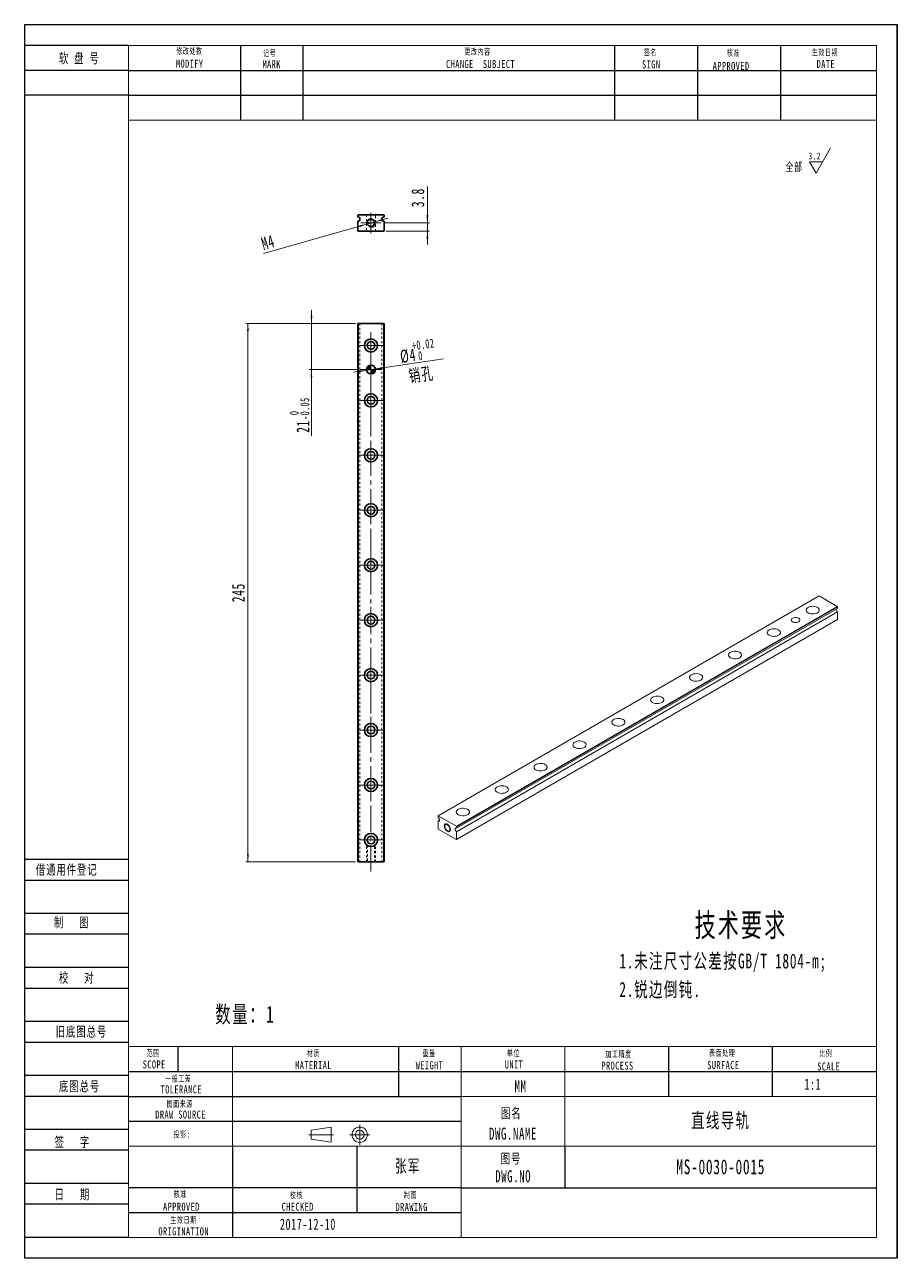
# Model space of a CAD drawing. Header units: millimetres. Extents: x 1333 to 6759, y -11 to 566.
# Drawn here: x 4533 to 4930, y -7 to 554 of the extents above; entities that cross this region are included whole.
import ezdxf

# ---------------------------------------------------------------- set-up
doc = ezdxf.new("R2010")
doc.units = ezdxf.units.MM
for name, pattern in [('AD_LTYPE3 0 mm', [16, 11, -1, 1, -1, 1, -1]), ('AD_LTYPE6 0 mm', [12, 1, -1, 1, -1, 1, -1, 1, -1, 1, -1, 1, -1]), ('点画线', [18, 12, -2, 2, -2]), ('虚线', [2, 1, -1])]:
    doc.linetypes.add(name, pattern=pattern)
doc.layers.get('0').update_dxf_attribs({"lineweight": 35})
for name, color, linetype, lineweight in [('ACAD0', 7, 'Continuous', 0), ('ACADA-定位3-标高', 171, 'Continuous', 0), ('ACADA-构件3-柱砼', 9, 'Continuous', 0), ('ACADA-构件8-屋面', 7, 'Continuous', 0), ('EB0', 7, 'Continuous', 35), ('中心线层', 1, '点画线', 18), ('尺寸线层', 3, 'Continuous', 18), ('虚线层', 6, '虚线', 18)]:
    doc.layers.add(name, color=color, linetype=linetype, lineweight=lineweight)
doc.styles.add('标准', font='', dxfattribs={"width": 0.667})
doc.styles.get('标准').set_extended_font_data('宋体')
doc.dimstyles.new('标准', dxfattribs={"dimtxt": 5.779688, "dimasz": 3.5, "dimexe": 1, "dimexo": 1, "dimgap": 1.209086, "dimtad": 1, "dimdec": 1, "dimdsep": 46, "dimtxsty": '标准', "dimblk": '_CAXARROW', "dimcen": 0, "dimdle": 7, "dimazin": 2, "dimtfac": 0.707107, "dimtdec": 3, "dimtmove": 0, "dimatfit": 3, "dimfxl": 0, "dimfrac": 2, "dimtolj": 1, "dimarcsym": 0})

# ---------------------------------------------------------------- blocks, each defined once
blk = doc.blocks.new('*X119')
at = {"color": 0, "attachment_point": 1, "rotation": 8.3355, "line_spacing_factor": 1.15057, "style": '标准'}
for s, insert, char_height, width in [('\\T1.1;{\\H0.707107x;+0.02}', (6077.93, 417.08), 5.7797, 20.9352), ('\\T1.1;%%C4', (6072.43, 413.05), 5.78, 33.8105), ('\\T1.1;{\\H0.707107x;0}', (6080.76, 412.56), 5.7797, 20.9352)]:
    blk.add_mtext(s, dxfattribs=dict(at, insert=insert, char_height=char_height, width=width))
blk = doc.blocks.new('*X118')
at = {"layer": 'EB0', "linetype": 'Continuous', "lineweight": 18}
for points in [[(4692.73, 397.76), (4696.26, 397.84), (4696.13, 398.7)], [(4688.77, 397.18), (4685.37, 396.24), (4685.25, 397.11)]]:
    blk.add_hatch(color=0, dxfattribs=at).paths.add_polyline_path(points, flags=0)
at = {"layer": 'EB0', "color": 0, "linetype": 'Continuous', "lineweight": 18}
blk.add_line((4723.76, 402.31), (4682.84, 396.31), dxfattribs=at)
blk.add_blockref('*X119', (-1368.81, -6.88), dxfattribs=at)
at = {"layer": 'EB0', "color": 0, "linetype": 'Continuous', "lineweight": 18, "insert": (4713.71, 394.97), "char_height": 5.78, "width": 18.1503, "attachment_point": 5, "rotation": 8.3355, "line_spacing_factor": 1.15057, "style": '标准'}
blk.add_mtext('\\T1.1;销孔', dxfattribs=at)
blk = doc.blocks.new('_CAXARROW')
blk.add_hatch(color=0).paths.add_polyline_path([(0, 0), (-1, 0.125), (-1, -0.125)], flags=0)
blk = doc.blocks.new('*X120')
at = {"layer": '尺寸线层', "linetype": 'Continuous', "lineweight": 18}
for points in [[(4634.78, 418.47), (4635.22, 414.97), (4634.35, 414.97)], [(4634.78, 173.47), (4635.22, 176.97), (4634.35, 176.97)]]:
    blk.add_hatch(color=0, dxfattribs=at).paths.add_polyline_path(points, flags=0)
at = {"layer": '尺寸线层', "color": 0, "linetype": 'Continuous', "lineweight": 18}
for p, q in [((4683.75, 418.47), (4633.78, 418.47)), ((4634.78, 418.47), (4634.78, 173.47)), ((4683.75, 173.47), (4633.78, 173.47))]:
    blk.add_line(p, q, dxfattribs=at)
at = {"layer": '尺寸线层', "color": 0, "linetype": 'Continuous', "lineweight": 18, "insert": (4630.47, 295.97), "char_height": 5.78, "width": 12.6446, "attachment_point": 5, "rotation": 90, "line_spacing_factor": 1.15057, "style": '标准'}
blk.add_mtext('\\T1.1;245', dxfattribs=at)
blk = doc.blocks.new('*X122')
at = {"color": 0, "attachment_point": 1, "rotation": 90, "line_spacing_factor": 1.15057, "style": '标准'}
for s, insert, char_height, width in [('\\T1.1;{\\H0.707107x;-0.05}', (6027.42, 381.47), 5.7797, 20.9352), ('\\T1.1;{\\H0.707107x;0}', (6022.55, 383.66), 5.7797, 20.9352), ('\\T1.1;21', (6025.73, 375.59), 5.78, 33.5963)]:
    blk.add_mtext(s, dxfattribs=dict(at, insert=insert, char_height=char_height, width=width))
blk = doc.blocks.new('*X121')
at = {"layer": '尺寸线层', "linetype": 'Continuous', "lineweight": 18}
for points in [[(4663.66, 418.47), (4663.22, 421.97), (4664.1, 421.97)], [(4663.66, 397.47), (4663.22, 393.97), (4664.1, 393.97)]]:
    blk.add_hatch(color=0, dxfattribs=at).paths.add_polyline_path(points, flags=0)
at = {"layer": '尺寸线层', "color": 0, "linetype": 'Continuous', "lineweight": 18}
for p, q in [((4663.66, 367.34), (4663.66, 424.47)), ((4683.75, 418.47), (4662.66, 418.47)), ((4684.75, 397.47), (4662.66, 397.47))]:
    blk.add_line(p, q, dxfattribs=at)
blk.add_blockref('*X122', (-1368.81, -6.88), dxfattribs=at)
blk = doc.blocks.new('*X123')
at = {"layer": 'EB0', "linetype": 'Continuous', "lineweight": 18}
for points in [[(4692.67, 464.73), (4695.92, 466.11), (4696.16, 465.26)], [(4688.83, 463.63), (4685.34, 463.1), (4685.58, 462.26)]]:
    blk.add_hatch(color=0, dxfattribs=at).paths.add_polyline_path(points, flags=0)
at = {"layer": 'EB0', "color": 0, "linetype": 'Continuous', "lineweight": 18}
blk.add_line((4641.88, 450.29), (4698.45, 466.37), dxfattribs=at)
at = {"layer": 'EB0', "color": 0, "linetype": 'Continuous', "lineweight": 18, "insert": (4643.92, 455.34), "char_height": 5.78, "width": 10.7703, "attachment_point": 5, "rotation": 15.8731, "line_spacing_factor": 1.15057, "style": '标准'}
blk.add_mtext('\\T1.1;M4', dxfattribs=at)
blk = doc.blocks.new('*X124')
at = {"layer": '尺寸线层', "linetype": 'Continuous', "lineweight": 18}
for points in [[(4716.4, 464.18), (4715.96, 467.68), (4716.84, 467.68)], [(4716.4, 460.43), (4715.96, 456.93), (4716.84, 456.93)]]:
    blk.add_hatch(color=0, dxfattribs=at).paths.add_polyline_path(points, flags=0)
at = {"layer": '尺寸线层', "color": 0, "linetype": 'Continuous', "lineweight": 18}
for p, q in [((4716.4, 454.43), (4716.4, 480.71)), ((4696.4, 464.18), (4717.4, 464.18)), ((4697.55, 460.43), (4717.4, 460.43))]:
    blk.add_line(p, q, dxfattribs=at)
at = {"layer": '尺寸线层', "color": 0, "linetype": 'Continuous', "lineweight": 18, "insert": (4712.09, 475.69), "char_height": 5.78, "width": 12.6767, "attachment_point": 5, "rotation": 90, "line_spacing_factor": 1.15057, "style": '标准'}
blk.add_mtext('\\T1.1;3.8', dxfattribs=at)
blk = doc.blocks.new('*X246')
at = {"layer": '尺寸线层', "linetype": 'Continuous', "lineweight": 18}
for p, q in [((6.49, -1.41), (13.14, 10.09)), ((3.48, 3.82), (9.51, 3.82)), ((6.49, -1.41), (3.48, 3.82))]:
    blk.add_line(p, q, dxfattribs=at)
at = {"layer": '尺寸线层', "linetype": 'Continuous', "lineweight": 18, "line_spacing_factor": 1.15057, "style": '标准'}
for s, insert, char_height, width, attachment_point in [('\\T1.1;3.2', (8.68, 6.41), 3.116, 6.8178, 6), ('\\T1.1;全部', (-3.47, 1.27), 3.853, 17.1639, 5)]:
    blk.add_mtext(s, dxfattribs=dict(at, insert=insert, char_height=char_height, width=width, attachment_point=attachment_point))

msp = doc.modelspace()

# ---------------------------------------------------------------- hatches: boundary and pattern name
at = {"layer": 'EB0', "linetype": 'Continuous', "lineweight": 18}
h = msp.add_hatch(color=256, dxfattribs=at)
edge = h.paths.add_edge_path(flags=0)
edge.add_line((4690.75, 395.47), (4690.75, 397.47))
edge.add_line((4690.75, 397.47), (4692.75, 397.47))
edge.add_arc((4690.75, 397.47), 2, -90, 0, ccw=False)
edge = h.paths.add_edge_path(flags=0)
edge.add_arc((4690.75, 397.47), 2, 90, 180, ccw=False)
edge.add_line((4690.75, 399.47), (4690.75, 397.47))
edge.add_line((4690.75, 397.47), (4688.75, 397.47))

# ---------------------------------------------------------------- linework, layer by layer
at = {"layer": 'ACAD0', "linetype": 'Continuous', "lineweight": 0}
for p, q in [((4580.5, 2.57), (4580.5, 544.95)), ((4580.5, 544.95), (4920.67, 544.95)), ((4920.67, 544.95), (4920.67, 2.57)), ((4580.5, 510.93), (4920.67, 510.93)), ((4580.5, 89.5), (4920.67, 89.5)), ((4627.75, 44.15), (4627.75, 89.5)), ((4731.69, 2.57), (4731.69, 89.5)), ((4778.93, 44.15), (4778.93, 89.5)), ((4731.69, 66.82), (4920.67, 66.82)), ((4580.5, 44.15), (4920.67, 44.15)), ((4580.5, 2.57), (4920.67, 2.57))]:
    msp.add_line(p, q, dxfattribs=at)
at = {"layer": 'ACAD0', "color": 7, "linetype": 'Continuous', "lineweight": 15}
for p, q in [((4721.37, 194.47), (4894.61, 294.48)), ((4902.81, 289.74), (4894.61, 294.48)), ((4729.57, 189.73), (4902.81, 289.74)), ((4729.71, 189.49), (4902.96, 289.5)), ((4729.71, 188.83), (4902.96, 288.84)), ((4729.71, 187.2), (4902.96, 287.21)), ((4902.96, 289.5), (4902.81, 289.74)), ((4902.96, 288.84), (4902.96, 289.5)), ((4902.96, 283.7), (4902.96, 287.21)), ((4729.57, 183.61), (4902.81, 283.62)), ((4729.71, 183.69), (4902.96, 283.7)), ((4902.81, 283.62), (4902.96, 283.7)), ((4721.37, 194.47), (4721.23, 194.39)), ((4721.23, 194.39), (4721.23, 193.73)), ((4721.23, 192.1), (4721.94, 192.51)), ((4721.23, 192.1), (4721.23, 188.59)), ((4729.57, 189.73), (4721.37, 194.47)), ((4721.23, 188.59), (4721.37, 188.34)), ((4721.37, 188.34), (4729.57, 183.61)), ((4729.71, 189.49), (4729.57, 189.73)), ((4729.71, 188.83), (4729.71, 189.49)), ((4729.71, 183.69), (4729.71, 187.2)), ((4729.57, 183.61), (4729.71, 183.69)), ((4684.95, 173.47), (4684.75, 173.47)), ((4696.75, 173.47), (4696.55, 173.47))]:
    msp.add_line(p, q, dxfattribs=at)
for points in [[(4889.52, 286.8), (4890.09, 286.55), (4890.75, 286.37), (4891.46, 286.3), (4892.18, 286.32), (4892.87, 286.45), (4893.49, 286.66), (4894, 286.96), (4894.38, 287.32), (4894.59, 287.72), (4894.64, 288.13), (4894.51, 288.54), (4894.21, 288.92), (4893.76, 289.25), (4893.19, 289.51), (4892.53, 289.68), (4891.82, 289.76), (4891.1, 289.73), (4890.41, 289.61), (4889.79, 289.39), (4889.28, 289.1), (4888.91, 288.74), (4888.69, 288.34), (4888.65, 287.92), (4888.78, 287.51), (4889.07, 287.13), (4889.52, 286.8)], [(4885.28, 284.35), (4885.63, 284.08), (4885.83, 283.75), (4885.85, 283.41), (4885.7, 283.08), (4885.38, 282.78), (4884.93, 282.56), (4884.38, 282.42), (4883.79, 282.38), (4883.2, 282.45), (4882.68, 282.61), (4882.25, 282.85), (4881.98, 283.16), (4881.87, 283.49), (4881.93, 283.84), (4882.17, 284.15), (4882.56, 284.41), (4883.06, 284.6), (4883.64, 284.68), (4884.24, 284.67), (4884.8, 284.56), (4885.28, 284.35)], [(4871.84, 276.6), (4872.41, 276.34), (4873.07, 276.17), (4873.78, 276.09), (4874.51, 276.12), (4875.2, 276.24), (4875.81, 276.46), (4876.33, 276.75), (4876.7, 277.11), (4876.92, 277.51), (4876.96, 277.93), (4876.83, 278.34), (4876.53, 278.72), (4876.09, 279.05), (4875.52, 279.3), (4874.86, 279.48), (4874.15, 279.55), (4873.42, 279.53), (4872.73, 279.4), (4872.11, 279.19), (4871.6, 278.89), (4871.23, 278.53), (4871.01, 278.13), (4870.97, 277.72), (4871.1, 277.31), (4871.4, 276.93), (4871.84, 276.6)], [(4854.17, 266.39), (4854.73, 266.13), (4855.39, 265.96), (4856.11, 265.89), (4856.83, 265.91), (4857.52, 266.04), (4858.14, 266.25), (4858.65, 266.55), (4859.02, 266.91), (4859.24, 267.3), (4859.28, 267.72), (4859.15, 268.13), (4858.85, 268.51), (4858.41, 268.84), (4857.84, 269.1), (4857.18, 269.27), (4856.47, 269.35), (4855.75, 269.32), (4855.06, 269.2), (4854.44, 268.98), (4853.93, 268.69), (4853.55, 268.33), (4853.34, 267.93), (4853.29, 267.51), (4853.42, 267.1), (4853.72, 266.72), (4854.17, 266.39)], [(4836.49, 256.19), (4837.06, 255.93), (4837.72, 255.76), (4838.43, 255.68), (4839.15, 255.71), (4839.84, 255.83), (4840.46, 256.05), (4840.97, 256.34), (4841.34, 256.7), (4841.56, 257.1), (4841.6, 257.52), (4841.47, 257.93), (4841.18, 258.31), (4840.73, 258.64), (4840.16, 258.89), (4839.5, 259.07), (4838.79, 259.14), (4838.07, 259.12), (4837.38, 258.99), (4836.76, 258.78), (4836.25, 258.48), (4835.87, 258.12), (4835.66, 257.72), (4835.61, 257.31), (4835.74, 256.9), (4836.04, 256.52), (4836.49, 256.19)], [(4818.81, 245.98), (4819.38, 245.72), (4820.04, 245.55), (4820.75, 245.48), (4821.47, 245.5), (4822.16, 245.63), (4822.78, 245.84), (4823.29, 246.14), (4823.67, 246.5), (4823.88, 246.89), (4823.93, 247.31), (4823.8, 247.72), (4823.5, 248.1), (4823.05, 248.43), (4822.48, 248.69), (4821.82, 248.86), (4821.11, 248.94), (4820.39, 248.91), (4819.7, 248.79), (4819.08, 248.57), (4818.57, 248.27), (4818.2, 247.92), (4817.98, 247.52), (4817.94, 247.1), (4818.07, 246.69), (4818.36, 246.31), (4818.81, 245.98)], [(4801.13, 235.78), (4801.7, 235.52), (4802.36, 235.35), (4803.07, 235.27), (4803.79, 235.3), (4804.48, 235.42), (4805.1, 235.64), (4805.62, 235.93), (4805.99, 236.29), (4806.2, 236.69), (4806.25, 237.11), (4806.12, 237.52), (4805.82, 237.9), (4805.37, 238.23), (4804.81, 238.48), (4804.15, 238.66), (4803.43, 238.73), (4802.71, 238.71), (4802.02, 238.58), (4801.4, 238.37), (4800.89, 238.07), (4800.52, 237.71), (4800.3, 237.31), (4800.26, 236.9), (4800.39, 236.49), (4800.69, 236.11), (4801.13, 235.78)], [(4783.45, 225.57), (4784.02, 225.31), (4784.68, 225.14), (4785.39, 225.07), (4786.12, 225.09), (4786.81, 225.22), (4787.43, 225.43), (4787.94, 225.73), (4788.31, 226.09), (4788.53, 226.48), (4788.57, 226.9), (4788.44, 227.31), (4788.14, 227.69), (4787.7, 228.02), (4787.13, 228.28), (4786.47, 228.45), (4785.76, 228.53), (4785.04, 228.5), (4784.34, 228.38), (4783.73, 228.16), (4783.21, 227.86), (4782.84, 227.51), (4782.63, 227.11), (4782.58, 226.69), (4782.71, 226.28), (4783.01, 225.9), (4783.45, 225.57)], [(4765.78, 215.37), (4766.35, 215.11), (4767.01, 214.94), (4767.72, 214.86), (4768.44, 214.89), (4769.13, 215.01), (4769.75, 215.23), (4770.26, 215.52), (4770.63, 215.88), (4770.85, 216.28), (4770.89, 216.7), (4770.76, 217.11), (4770.47, 217.49), (4770.02, 217.82), (4769.45, 218.07), (4768.79, 218.25), (4768.08, 218.32), (4767.36, 218.3), (4766.67, 218.17), (4766.05, 217.95), (4765.54, 217.66), (4765.16, 217.3), (4764.95, 216.9), (4764.9, 216.49), (4765.03, 216.08), (4765.33, 215.7), (4765.78, 215.37)], [(4748.1, 205.16), (4748.67, 204.9), (4749.33, 204.73), (4750.04, 204.66), (4750.76, 204.68), (4751.45, 204.81), (4752.07, 205.02), (4752.58, 205.32), (4752.96, 205.68), (4753.17, 206.07), (4753.22, 206.49), (4753.08, 206.9), (4752.79, 207.28), (4752.34, 207.61), (4751.77, 207.87), (4751.11, 208.04), (4750.4, 208.12), (4749.68, 208.09), (4748.99, 207.97), (4748.37, 207.75), (4747.86, 207.45), (4747.48, 207.1), (4747.27, 206.7), (4747.23, 206.28), (4747.36, 205.87), (4747.65, 205.49), (4748.1, 205.16)], [(4730.42, 194.96), (4730.99, 194.7), (4731.65, 194.53), (4732.36, 194.45), (4733.08, 194.48), (4733.77, 194.6), (4734.39, 194.82), (4734.9, 195.11), (4735.28, 195.47), (4735.49, 195.87), (4735.54, 196.29), (4735.41, 196.7), (4735.11, 197.08), (4734.66, 197.41), (4734.09, 197.66), (4733.44, 197.83), (4732.72, 197.91), (4732, 197.88), (4731.31, 197.76), (4730.69, 197.54), (4730.18, 197.25), (4729.81, 196.89), (4729.59, 196.49), (4729.55, 196.08), (4729.68, 195.67), (4729.98, 195.29), (4730.42, 194.96)], [(4721.23, 193.73), (4721.5, 193.51), (4721.73, 193.2), (4721.88, 192.85), (4721.94, 192.51), (4721.88, 192.23), (4721.73, 192.05), (4721.5, 192), (4721.23, 192.1)], [(4726.64, 188.36), (4726.58, 188.84), (4726.39, 189.33), (4726.11, 189.8), (4725.76, 190.18), (4725.38, 190.44), (4725, 190.54), (4724.68, 190.48), (4724.45, 190.27), (4724.32, 189.92), (4724.32, 189.48), (4724.45, 188.99), (4724.68, 188.5), (4725, 188.07), (4725.38, 187.75), (4725.76, 187.57), (4726.11, 187.54), (4726.39, 187.68), (4726.58, 187.96), (4726.64, 188.36)], [(4729.71, 187.2), (4729.44, 187.42), (4729.21, 187.73), (4729.06, 188.08), (4729.01, 188.43), (4729.06, 188.71), (4729.21, 188.88), (4729.44, 188.93), (4729.71, 188.83)]]:
    msp.add_lwpolyline(points, dxfattribs=at)
at = {"layer": 'ACAD0', "color": 7, "linetype": 'Continuous', "lineweight": 0}
msp.add_lwpolyline([(4725.47, 187.4), (4724.93, 187.84), (4724.47, 188.46), (4724.17, 189.17), (4724.06, 189.85), (4724.17, 190.42), (4724.47, 190.77), (4724.93, 190.86), (4725.47, 190.67), (4726.01, 190.23), (4726.47, 189.61), (4726.78, 188.91), (4726.89, 188.22), (4726.78, 187.66), (4726.47, 187.31), (4726.01, 187.22), (4725.47, 187.4)], dxfattribs=at)
msp.add_arc((4690.75, 464.18), 2, 255, 195, dxfattribs=at)
at = {"layer": 'ACAD0', "color": 7, "linetype": 'Continuous', "lineweight": 15}
msp.add_arc((4903.73, 288.48), 1.49, 181.6006, 238.3941, dxfattribs=at)
at = {"layer": 'ACAD0', "color": 7, "linetype": 'AD_LTYPE6 0 mm', "lineweight": 0}
msp.add_open_spline([(4691.83, 462.93), (4691.77, 462.88), (4691.72, 462.84), (4691.65, 462.8)], degree=3, dxfattribs=at)
msp.add_open_spline([(4689.12, 180.96), (4689.12, 180.96), (4689.12, 180.96), (4689.28, 180.85), (4689.49, 180.75), (4689.65, 180.68), (4689.67, 180.67)], degree=3, knots=[0, 0, 0, 0, 0.1465801, 0.3481332, 0.5736007, 0.6243961, 0.6243961, 0.6243961, 0.6243961], dxfattribs=at)
at = {"layer": 'ACADA-构件3-柱砼', "linetype": 'ByBlock', "lineweight": -2, "ltscale": 0.2}
for p, q in [((4533.26, -6.88), (4533.26, 554.4)), ((4533.26, 554.4), (4930.12, 554.4)), ((4930.12, -6.88), (4930.12, 554.4)), ((4930.12, 554.4), (4930.12, -6.88)), ((4580.5, 544.95), (4533.26, 544.95)), ((4631.53, 510.93), (4631.53, 544.95)), ((4659.87, 510.93), (4659.87, 544.95)), ((4801.61, 510.93), (4801.61, 544.95)), ((4839.4, 510.93), (4839.4, 544.95)), ((4877.2, 510.93), (4877.2, 544.95)), ((4580.5, 533.61), (4533.26, 533.61)), ((4580.5, 533.61), (4920.67, 533.61)), ((4580.5, 522.27), (4533.26, 522.27)), ((4580.5, 522.27), (4920.67, 522.27)), ((4580.5, 174.54), (4533.26, 174.54)), ((4580.5, 165.09), (4533.26, 165.09)), ((4580.5, 149.98), (4533.26, 149.98)), ((4580.5, 140.53), (4533.26, 140.53)), ((4580.5, 125.41), (4533.26, 125.41)), ((4580.5, 115.96), (4533.26, 115.96)), ((4580.5, 100.84), (4533.26, 100.84)), ((4580.5, 91.39), (4533.26, 91.39)), ((4602.92, 89.52), (4602.92, 78.16)), ((4703.34, 66.82), (4703.34, 89.5)), ((4826.18, 66.82), (4826.18, 89.5)), ((4873.42, 66.82), (4873.42, 89.5)), ((4580.5, 76.27), (4533.26, 76.27)), ((4580.5, 78.16), (4920.67, 78.16)), ((4580.5, 66.82), (4533.26, 66.82)), ((4580.5, 66.82), (4731.69, 66.82)), ((4580.5, 51.71), (4533.26, 51.71)), ((4580.5, 55.49), (4731.69, 55.49)), ((4580.5, 42.26), (4533.26, 42.26)), ((4627.75, 44.15), (4627.75, 2.57)), ((4684.44, 13.91), (4684.44, 44.15)), ((4778.93, 44.15), (4778.93, 25.25)), ((4580.5, 27.14), (4533.26, 27.14)), ((4731.69, 25.25), (4580.5, 25.25)), ((4731.69, 25.25), (4920.67, 25.25)), ((4580.5, 17.69), (4533.26, 17.69)), ((4580.5, 13.91), (4731.69, 13.91)), ((4580.5, 2.57), (4533.26, 2.57)), ((4930.12, -6.88), (4533.26, -6.88))]:
    msp.add_line(p, q, dxfattribs=at)
at = {"layer": 'ACADA-构件8-屋面', "linetype": 'Continuous', "lineweight": 18}
for p, q in [((4663.52, 51.36), (4672.63, 52.87)), ((4663.52, 51.36), (4663.52, 47.4)), ((4672.63, 52.87), (4672.63, 45.9)), ((4685.63, 44.83), (4685.63, 53.93)), ((4662.46, 49.38), (4673.69, 49.38)), ((4663.52, 47.4), (4672.63, 45.9)), ((4681.08, 49.38), (4690.18, 49.38))]:
    msp.add_line(p, q, dxfattribs=at)
for radius in [3.49, 1.98]:
    msp.add_circle((4685.63, 49.38), radius, dxfattribs=at)
at = {"layer": 'EB0'}
for p, q in [((4684.95, 467.93), (4684.75, 467.73)), ((4684.75, 467.73), (4684.75, 466.93)), ((4696.55, 467.93), (4684.95, 467.93)), ((4696.75, 467.73), (4696.55, 467.93)), ((4696.75, 466.93), (4696.75, 467.73)), ((4684.75, 464.93), (4684.75, 460.63)), ((4684.75, 460.63), (4684.95, 460.43)), ((4684.95, 460.43), (4696.55, 460.43)), ((4696.55, 460.43), (4696.75, 460.63)), ((4696.75, 460.63), (4696.75, 464.93)), ((4684.75, 173.47), (4684.75, 418.47)), ((4684.95, 418.47), (4684.75, 418.47)), ((4696.55, 418.47), (4684.95, 418.47)), ((4684.95, 173.47), (4684.95, 418.47)), ((4696.55, 173.47), (4696.55, 418.47)), ((4696.75, 418.47), (4696.55, 418.47)), ((4696.75, 173.47), (4696.75, 418.47)), ((4696.55, 173.47), (4684.95, 173.47))]:
    msp.add_line(p, q, dxfattribs=at)
for centre, radius in [((4690.75, 464.18), 1.65), ((4690.75, 408.47), 3), ((4690.75, 408.47), 1.75), ((4690.75, 397.47), 2), ((4690.75, 383.47), 3), ((4690.75, 383.47), 1.75), ((4690.75, 358.47), 3), ((4690.75, 358.47), 1.75), ((4690.75, 333.47), 3), ((4690.75, 333.47), 1.75), ((4690.75, 308.47), 3), ((4690.75, 308.47), 1.75), ((4690.75, 283.47), 3), ((4690.75, 283.47), 1.75), ((4690.75, 258.47), 3), ((4690.75, 258.47), 1.75), ((4690.75, 233.47), 3), ((4690.75, 233.47), 1.75), ((4690.75, 208.47), 3), ((4690.75, 208.47), 1.75), ((4690.75, 183.47), 3), ((4690.75, 183.47), 1.75)]:
    msp.add_circle(centre, radius, dxfattribs=at)
for centre, start, end in [((4684.75, 465.93), 270, 90), ((4696.75, 465.93), 90, 270)]:
    msp.add_arc(centre, 1, start, end, dxfattribs=at)
at = {"layer": '中心线层', "linetype": '点画线', "lineweight": 18}
for p, q in [((4690.75, 459.53), (4690.75, 468.83)), ((4686.1, 464.18), (4695.4, 464.18)), ((4690.75, 402.47), (4690.75, 414.47)), ((4684.75, 408.47), (4696.75, 408.47)), ((4690.75, 392.47), (4690.75, 402.47)), ((4685.75, 397.47), (4695.75, 397.47)), ((4690.75, 169.07), (4690.75, 392.47)), ((4690.75, 377.47), (4690.75, 389.47)), ((4684.75, 383.47), (4696.75, 383.47)), ((4690.75, 352.47), (4690.75, 364.47)), ((4684.75, 358.47), (4696.75, 358.47)), ((4690.75, 327.47), (4690.75, 339.47)), ((4684.75, 333.47), (4696.75, 333.47)), ((4690.75, 302.47), (4690.75, 314.47)), ((4684.75, 308.47), (4696.75, 308.47)), ((4690.75, 277.47), (4690.75, 289.47)), ((4684.75, 283.47), (4696.75, 283.47)), ((4690.75, 252.47), (4690.75, 264.47)), ((4684.75, 258.47), (4696.75, 258.47)), ((4690.75, 227.47), (4690.75, 239.47)), ((4684.75, 233.47), (4696.75, 233.47)), ((4690.75, 202.47), (4690.75, 214.47)), ((4684.75, 208.47), (4696.75, 208.47)), ((4684.75, 183.47), (4696.75, 183.47))]:
    msp.add_line(p, q, dxfattribs=at)
at = {"layer": '虚线层', "color": 6, "linetype": '虚线', "lineweight": 18}
for p, q in [((4688.75, 467.93), (4688.75, 460.43)), ((4692.75, 460.43), (4692.75, 467.93)), ((4685.75, 173.47), (4685.75, 418.47)), ((4695.75, 418.47), (4695.75, 173.47)), ((4688.75, 173.47), (4688.75, 181.24)), ((4689.1, 180.96), (4689.1, 173.47)), ((4692.4, 173.47), (4692.4, 180.95)), ((4692.75, 173.47), (4692.75, 181.24))]:
    msp.add_line(p, q, dxfattribs=at)

# ---------------------------------------------------------------- block references
at = {"layer": 'ACAD0'}
msp.add_blockref('*X246', (4886.65, 488.21), dxfattribs=at)

# ---------------------------------------------------------------- texts
at = {"layer": 'ACADA-定位3-标高', "linetype": 'Continuous', "lineweight": 18, "line_spacing_factor": 1.15057, "style": '标准'}
for s, insert, char_height, width, attachment_point in [('\\T1.1;数量：1', (4619.88, 99.45), 7.715, 38.9526, 7), ('\\T1.1;直线导轨', (4849.8, 55.49), 6.743, 141.736, 5), ('\\T1.1;MS-0030-0015', (4849.8, 34.7), 6.743, 141.736, 5), ('\\T1.1;2017-12-10', (4649.33, 6.02), 5.0988, 39.173, 7)]:
    msp.add_mtext(s, dxfattribs=dict(at, insert=insert, char_height=char_height, width=width, attachment_point=attachment_point))
at = {"layer": 'ACADA-定位3-标高', "linetype": 'AD_LTYPE3 0 mm', "lineweight": 0, "insert": (4887.84, 69.71), "char_height": 5.097, "width": 10.8681, "attachment_point": 7, "line_spacing_factor": 1.15057, "style": '标准'}
msp.add_mtext('\\T1.1;1:1', dxfattribs=at)
at = {"layer": 'ACADA-构件8-屋面', "linetype": 'Continuous', "lineweight": 18, "line_spacing_factor": 1.15057, "style": '标准'}
for s, insert, char_height, width, attachment_point in [('\\T1.1;软 盘 号', (4548.84, 541.41), 4.5511, 24.9916, 1), ('\\T1.1;修改处数', (4608.18, 542.24), 2.913, 20.7275, 5), ('\\T1.1;记号', (4644.66, 541.24), 2.913, 14.5107, 5), ('\\T1.1;更改內容', (4739.23, 541.98), 2.913, 39.3958, 5), ('\\T1.1;签名', (4817.82, 541.64), 2.913, 14.5107, 5), ('\\T1.1;核准', (4855.55, 541.39), 2.913, 18.6593, 5), ('\\T1.1;生效日期', (4897.23, 541.64), 2.913, 16.5789, 5), ('\\T1.1;MODIFY', (4608.28, 536.61), 3.6408, 16.591, 5), ('\\T1.1;MARK', (4645.57, 536.39), 3.641, 12.4425, 5), ('\\T1.1;CHANGE  SUBJECT', (4740.58, 536.47), 3.6408, 35.2594, 5), ('\\T1.1;SIGN', (4818.21, 536.3), 3.641, 12.4425, 5), ('\\T1.1;APPROVED', (4854.52, 535.59), 3.6408, 16.591, 5), ('\\T1.1;DATE', (4897.6, 536.47), 3.641, 12.4425, 5), ('\\T1.1;借通用件登记', (4538.35, 172.23), 4.5511, 42.9407, 1), ('\\T1.1;制   图', (4546.55, 148.25), 4.5511, 24.9916, 1), ('\\T1.1;校   对', (4548.84, 123.06), 4.5511, 24.9916, 1), ('\\T1.1;旧底图总号', (4547.37, 98.54), 4.5511, 71.2879, 1), ('\\T1.1;范围', (4591.76, 86.39), 2.913, 9.1903, 5), ('\\T1.1;材质', (4664.6, 86.26), 2.913, 15.0019, 5), ('\\T1.1;重量', (4717.18, 86.28), 2.913, 16.9391, 5), ('\\T1.1;单位', (4755.56, 86.36), 2.913, 13.0647, 5), ('\\T1.1;加工精度', (4803.33, 85.88), 2.913, 18.3844, 5), ('\\T1.1;表面处理', (4850.47, 86.43), 2.913, 18.3844, 5), ('\\T1.1;比例', (4897.57, 86.31), 2.913, 16.6913, 5), ('\\T1.1;SCOPE', (4592.15, 81.3), 3.6408, 10.4963, 5), ('\\T1.1;MATERIAL', (4664.61, 81.02), 3.6408, 15.3921, 5), ('\\T1.1;WEIGHT', (4717.35, 80.94), 3.6408, 15.2903, 5), ('\\T1.1;UNIT', (4755.78, 81.28), 3.641, 11.0089, 5), ('\\T1.1;PROCESS', (4802.85, 80.75), 3.6408, 14.676, 5), ('\\T1.1;SURFACE', (4850.98, 81.01), 3.6408, 14.5742, 5), ('\\T1.1;SCALE', (4898.91, 80.39), 3.6408, 15.1339, 5), ('\\T1.1;底图总号', (4548.84, 73.68), 4.551, 24.9916, 1), ('\\T1.1;一般工差', (4603.08, 74.71), 2.913, 20.3216, 5), ('\\T1.1;   MM', (4754.67, 71.31), 5.4613, 22.3434, 5), ('\\T1.1;TOLERANCE', (4604.46, 69.94), 3.6408, 18.4486, 5), ('\\T1.1;图面来源', (4603.77, 63.27), 2.913, 24.196, 5), ('\\T1.1;图名', (4754.54, 58.95), 4.551, 13.7855, 5), ('\\T1.1;投影:', (4604.83, 49.4), 2.913, 108.913, 5), ('\\T1.1;签   字', (4546.86, 48.32), 4.5511, 24.9916, 1), ('\\T1.1;图号', (4754.41, 38.24), 4.551, 22.5029, 5), ('\\T1.1;张军', (4707.47, 34.79), 5.772, 75.5925, 5), ('\\T1.1;日   期', (4546.86, 24.5), 4.5511, 24.9916, 1), ('\\T1.1;核准', (4603.99, 22.2), 2.913, 16.9391, 5), ('\\T1.1;校核', (4656.84, 21.7), 2.913, 15.0019, 5), ('\\T1.1;制图', (4708.71, 21.82), 2.913, 18.8763, 5), ('\\T1.1;APPROVED', (4604.53, 16.58), 3.6408, 17.0202, 5), ('\\T1.1;CHECKED', (4657.42, 16.58), 3.6408, 14.676, 5), ('\\T1.1;DRAWING', (4709.22, 16.46), 3.6408, 14.1672, 5), ('\\T1.1;生效日期', (4605.52, 10.41), 2.913, 24.196, 5), ('\\T1.1;ORIGINATION', (4605.56, 5.36), 3.6408, 20.5743, 5)]:
    msp.add_mtext(s, dxfattribs=dict(at, insert=insert, char_height=char_height, width=width, attachment_point=attachment_point))
at = {"layer": '尺寸线层', "linetype": 'Continuous', "lineweight": 18, "line_spacing_factor": 1.15057, "style": '标准'}
for s, insert, char_height, width, attachment_point in [('\\T1.1;技术要求', (4837.92, 150.04), 10.537, 72.7231, 1), ('\\T1.1;1.未注尺寸公差按GB/T 1804-m;\\P2.锐边倒钝.', (4803.69, 131.76), 6.743, 128.952, 1), ('\\T1.1;DRAW SOURCE', (4604.14, 58.51), 3.6408, 47.2128, 5), ('\\T1.1;DWG.NAME', (4755.31, 49.82), 5.4613, 47.2453, 5), ('\\T1.1;DWG.NO', (4755.41, 30.45), 5.4613, 47.4484, 5)]:
    msp.add_mtext(s, dxfattribs=dict(at, insert=insert, char_height=char_height, width=width, attachment_point=attachment_point))

# ---------------------------------------------------------------- dimensions: what is measured, and where the dimension line sits
at = {"layer": '尺寸线层'}
for base, p1, p2, angle, override, picture, middle in [((4716.40194068, 464.18104654), (4696.55105569, 460.43104654), (4695.40105569, 464.18104654), 90, {"dimsah": 1, "dimtfill": 1, "dimtzin": 8}, '*X124', (4716.40194068, 475.69311154)), ((4663.66, 418.47), (4685.75, 397.47), (4684.75, 418.47), 90, {"dimsah": 1, "dimtol": 1, "dimtp": 0, "dimtm": 0.05, "dimtfill": 1, "dimtzin": 8}, '*X121', (4663.66, 376.98)), ((4634.78, 173.47), (4684.75, 418.47), (4684.75, 173.47), 270, {"dimsah": 1, "dimtfill": 1, "dimtzin": 8}, '*X120', (4634.78, 295.97))]:
    dim = msp.add_linear_dim(base=base, p1=p1, p2=p2, angle=angle, dimstyle='标准', override=override, dxfattribs=at)
    dim.commit()
    dim.dimension.update_dxf_attribs({"geometry": picture, "text_midpoint": middle})
dim = msp.add_diameter_dim_2p(p1=(4692.67, 464.73), p2=(4688.83, 463.63), text='M4', dimstyle='标准', override={"dimpost": '%%C<>', "dimsah": 1, "dimtmove": 2, "dimtfill": 1}, dxfattribs=at)
dim.commit()
dim.dimension.update_dxf_attribs({"geometry": '*X123', "text_midpoint": (4645.1, 451.2), "dimtype": 163})
dim = msp.add_diameter_dim_2p(p1=(4688.77, 397.18), p2=(4692.73, 397.76), dimstyle='标准', override={"dimpost": '%%C<>\\X销孔', "dimsah": 1, "dimtol": 1, "dimtp": 0.02, "dimtm": 0, "dimtmove": 2, "dimtfill": 1, "dimtzin": 8}, dxfattribs=at)
dim.commit()
dim.dimension.update_dxf_attribs({"geometry": '*X118', "text_midpoint": (4712.87, 400.71), "dimtype": 163})

doc.saveas('drawing.dxf')
